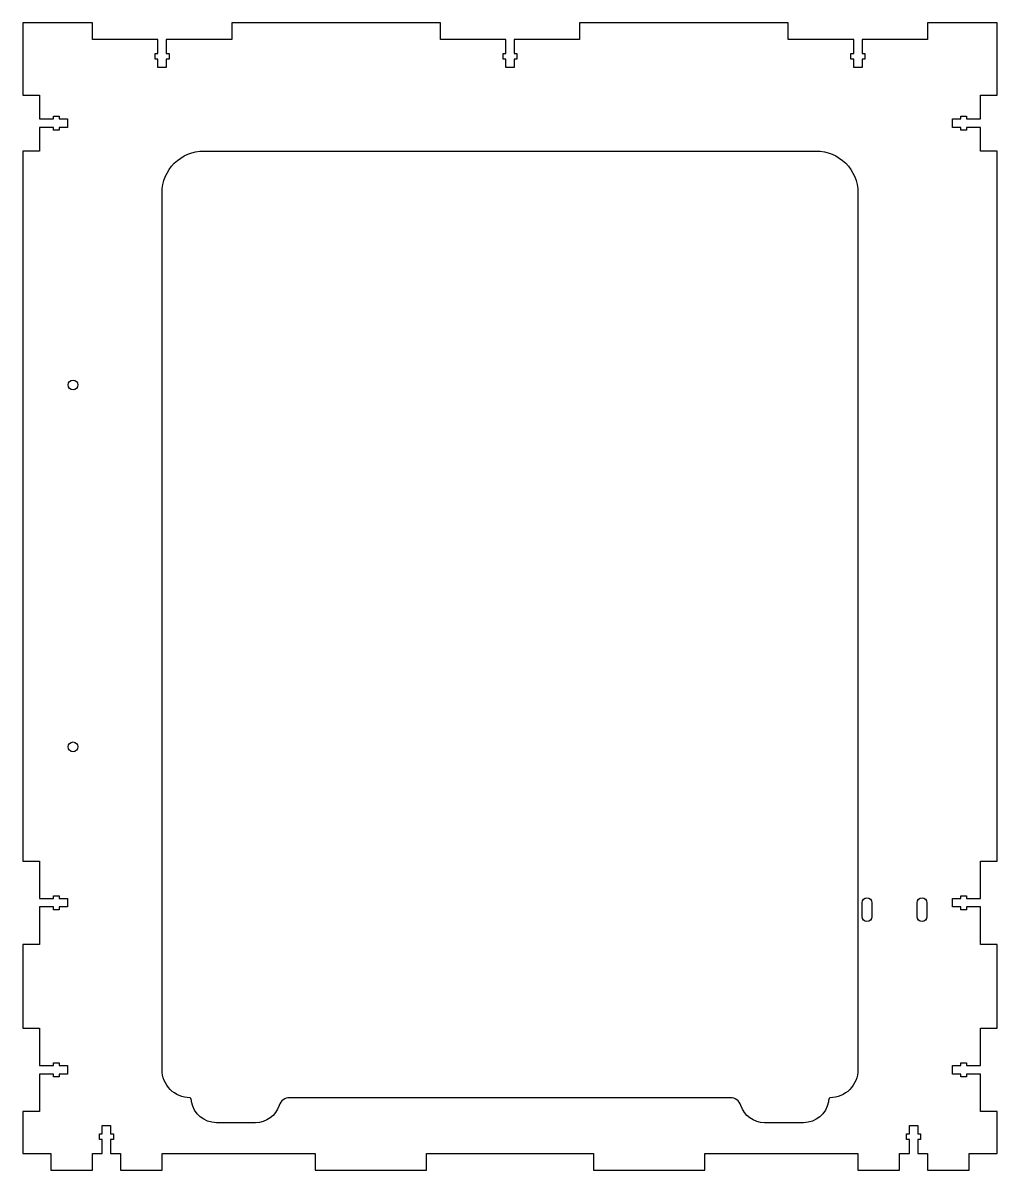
# Model space of a CAD drawing. Header units: millimetres. Extents: x -175 to 175, y -6 to 406.
import ezdxf

# ---------------------------------------------------------------- set-up
doc = ezdxf.new("R2010")
doc.units = ezdxf.units.MM

msp = doc.modelspace()

# ---------------------------------------------------------------- linework, layer by layer
msp.add_lwpolyline([(-125, -6), (-125, 0), (-70, 0), (-70, -6), (-30, -6), (-30, 0), (30, 0), (30, -6), (70, -6), (70, 0), (125, 0), (125, -6), (140, -6), (140, 0), (143.5, 0), (143.5, 5), (142.5, 5), (142.5, 7), (143.5, 7), (143.5, 10), (146.5, 10), (146.5, 7), (147.5, 7), (147.5, 5), (146.5, 5), (146.5, 0), (150, 0), (150, -6), (165, -6), (165, 0), (175, 0), (175, 15), (169, 15), (169, 28.5), (164, 28.5), (164, 27.5), (162, 27.5), (162, 28.5), (159, 28.5), (159, 31.5), (162, 31.5), (162, 32.5), (164, 32.5), (164, 31.5), (169, 31.5), (169, 45), (175, 45), (175, 75), (169, 75), (169, 88.5), (164, 88.5), (164, 87.5), (162, 87.5), (162, 88.5), (159, 88.5), (159, 91.5), (162, 91.5), (162, 92.5), (164, 92.5), (164, 91.5), (169, 91.5), (169, 105), (175, 105), (175, 360), (169, 360), (169, 368.5), (164, 368.5), (164, 367.5), (162, 367.5), (162, 368.5), (159, 368.5), (159, 371.5), (162, 371.5), (162, 372.5), (164, 372.5), (164, 371.5), (169, 371.5), (169, 380), (175, 380), (175, 406), (150, 406), (150, 400), (126.5, 400), (126.5, 395), (127.5, 395), (127.5, 393), (126.5, 393), (126.5, 390), (123.5, 390), (123.5, 393), (122.5, 393), (122.5, 395), (123.5, 395), (123.5, 400), (100, 400), (100, 406), (25, 406), (25, 400), (1.5, 400), (1.5, 395), (2.5, 395), (2.5, 393), (1.5, 393), (1.5, 390), (-1.5, 390), (-1.5, 393), (-2.5, 393), (-2.5, 395), (-1.5, 395), (-1.5, 400), (-25, 400), (-25, 406), (-100, 406), (-100, 400), (-123.5, 400), (-123.5, 395), (-122.5, 395), (-122.5, 393), (-123.5, 393), (-123.5, 390), (-126.5, 390), (-126.5, 393), (-127.5, 393), (-127.5, 395), (-126.5, 395), (-126.5, 400), (-150, 400), (-150, 406), (-175, 406), (-175, 380), (-169, 380), (-169, 371.5), (-164, 371.5), (-164, 372.5), (-162, 372.5), (-162, 371.5), (-159, 371.5), (-159, 368.5), (-162, 368.5), (-162, 367.5), (-164, 367.5), (-164, 368.5), (-169, 368.5), (-169, 360), (-175, 360), (-175, 105), (-169, 105), (-169, 91.5), (-164, 91.5), (-164, 92.5), (-162, 92.5), (-162, 91.5), (-159, 91.5), (-159, 88.5), (-162, 88.5), (-162, 87.5), (-164, 87.5), (-164, 88.5), (-169, 88.5), (-169, 75), (-175, 75), (-175, 45), (-169, 45), (-169, 31.5), (-164, 31.5), (-164, 32.5), (-162, 32.5), (-162, 31.5), (-159, 31.5), (-159, 28.5), (-162, 28.5), (-162, 27.5), (-164, 27.5), (-164, 28.5), (-169, 28.5), (-169, 15), (-175, 15), (-175, 0), (-165, 0), (-165, -6), (-150, -6), (-150, 0), (-146.5, 0), (-146.5, 5), (-147.5, 5), (-147.5, 7), (-146.5, 7), (-146.5, 10), (-143.5, 10), (-143.5, 7), (-142.5, 7), (-142.5, 5), (-143.5, 5), (-143.5, 0), (-140, 0), (-140, -6)], close=True)
for points in [[(82.94, 17.23, 0.325305), (79.13, 20), (-79.13, 20, 0.325305), (-82.94, 17.23, -0.325305), (-91.5, 11), (-105.5, 11, -0.368005), (-114.38, 18.56, 0.09657), (-114.91, 20), (-115, 20, -0.414214), (-125, 30), (-125, 345, -0.414214), (-110, 360), (110, 360, -0.414214), (125, 345), (125, 30, -0.414214), (115, 20), (114.91, 20, 0.09657), (114.38, 18.56, -0.368005), (105.5, 11), (91.5, 11, -0.325305)], [(126.5, 90, -1), (130, 90), (130, 85, -1), (126.5, 85)], [(146.3, 90, -1), (149.8, 90), (149.8, 85, -1), (146.3, 85)]]:
    msp.add_lwpolyline(points, format="xyb", close=True)
for centre in [(-157, 276), (-157, 146)]:
    msp.add_circle(centre, 1.75)

doc.saveas('drawing.dxf')
